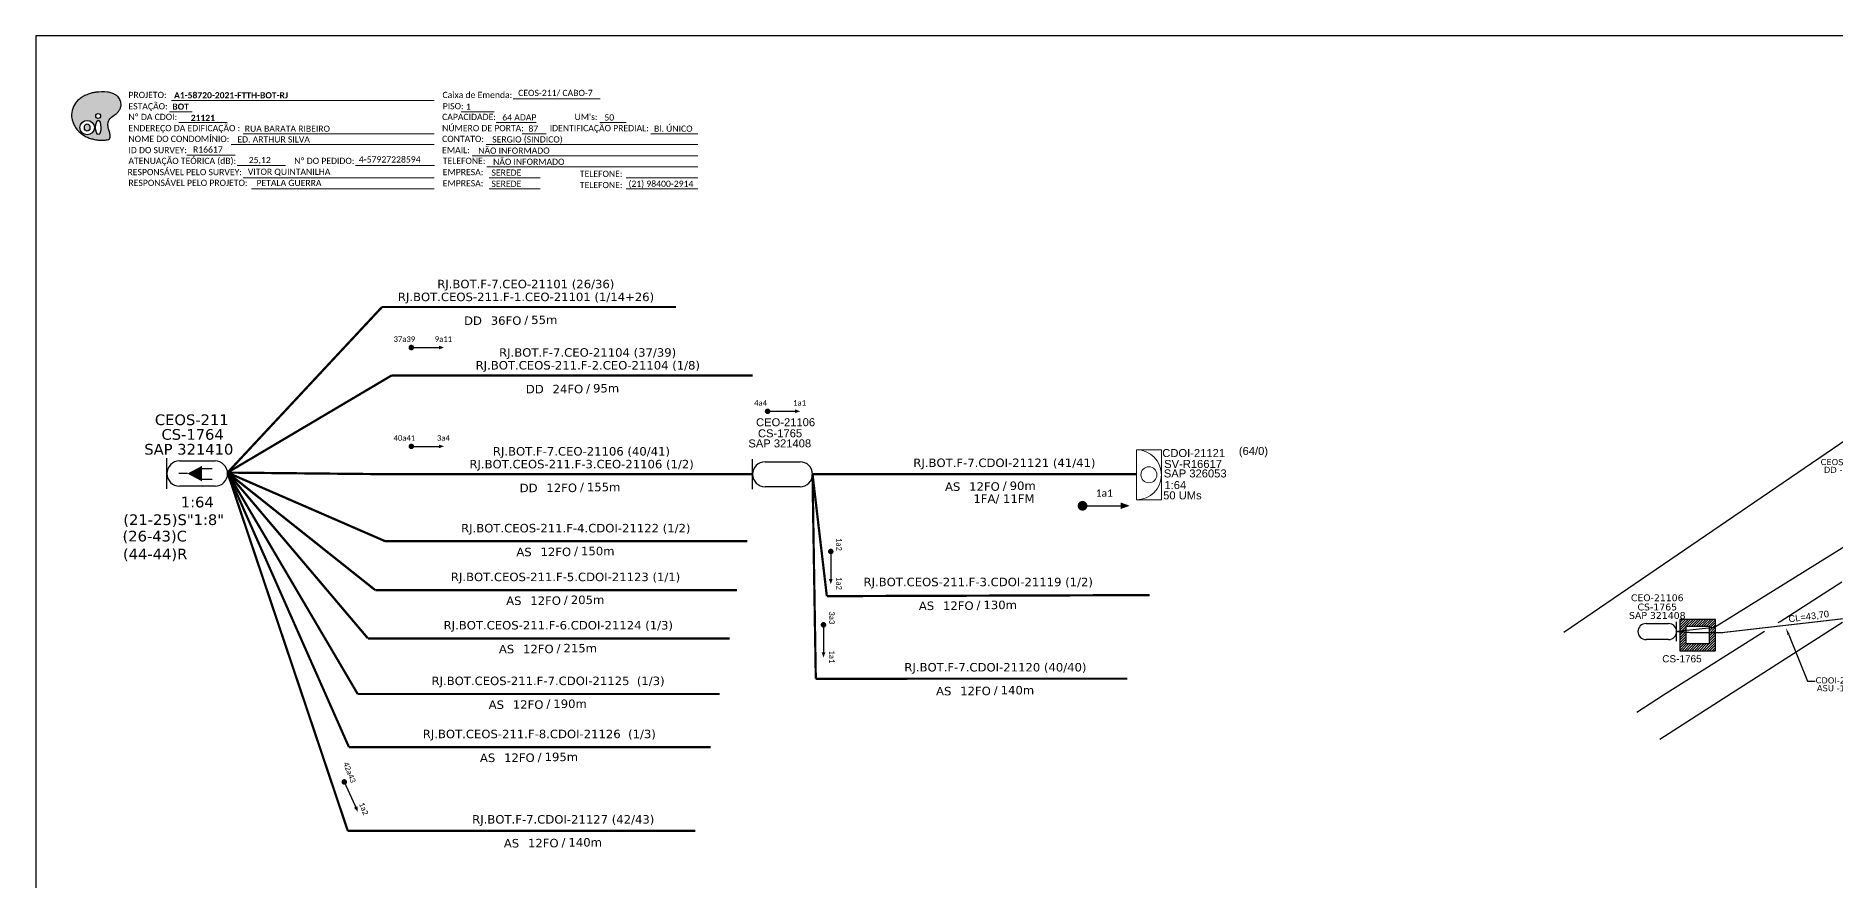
# Model space of a CAD drawing. Extents: x -4 to 837, y 1 to 595.
# Drawn here: x -4 to 516, y 351 to 595 of the extents above; entities that cross this region are included whole.
import ezdxf
from ezdxf import colors
from ezdxf.entities.mleader import LeaderData, LeaderLine
from ezdxf.enums import TextEntityAlignment as Align
from ezdxf.math import Vec2, Vec3

# ---------------------------------------------------------------- set-up
doc = ezdxf.new("R2010")
doc.units = 0
for name, color, linetype in [('10.0-Cartográfico', 4, 'Continuous'), ('10.1-Caixas Subterrâneas', 5, 'Continuous'), ('20.4-CEOS', 1, 'Continuous'), ('20.5-CEO', 1, 'Continuous'), ('CAP a instalar', 1, 'Continuous'), ('CAP_A_INSTALAR', 1, 'Continuous'), ('label_cabos', 7, 'Continuous'), ('Metragem', 92, 'Continuous'), ('SETA', 7, 'Continuous')]:
    doc.layers.add(name, color=color, linetype=linetype)
for name, color, linetype, lineweight in [("20.0-LEGENDA DOS CDO'S", 1, 'Continuous', 0), ('20.1-CDO_INTERIOR', 1, 'Continuous', 0), ('40.1-ETIQUETAS', 1, 'Continuous', 20)]:
    doc.layers.add(name, color=color, linetype=linetype, lineweight=lineweight)
doc.styles.add('ARIAL', font='arial.ttf')
doc.styles.add('siredit', font='verdana.ttf')
doc.styles.add('WMF-Calibri0', font='calibri.ttf')
doc.styles.add('WMF-Calibri1', font='calibrib.ttf')
doc.linetypes.add('FENCELINE1', pattern='A,0.25,-0.1,[133,ltypeshp.shx,S=0.1,R=0,X=-0.1,Y=0],-0.1,1', length=1.45)

# ---------------------------------------------------------------- blocks, each defined once
blk = doc.blocks.new('OI')
h = blk.add_hatch(color=40)
edge = h.paths.add_edge_path()
edge.add_spline(control_points=[(4.35, -0.67), (3.92, -0.99), (3.26, -1.5), (2.81, -2.59), (2.9, -3.5), (3.06, -4.27), (3.31, -4.85), (3.37, -5.39), (3.4, -5.88), (3.2, -6.4), (2.54, -6.61), (1.65, -6.63), (0.55, -6.67), (-0.56, -6.42), (-1.61, -6.14), (-2.77, -5.61), (-3.92, -4.77), (-4.89, -3.7), (-5.34, -2.65), (-5.6, -1.94), (-5.85, -0.96), (-5.71, 0.47), (-5.1, 2.02), (-4.14, 3.02), (-3.3, 3.61), (-2.37, 4.16), (-1.36, 4.44), (-0.56, 4.7), (0.79, 4.85), (2.24, 4.97), (3.79, 4.57), (4.67, 4.21), (5.44, 3.65), (5.76, 2.99), (6.03, 2.21), (6.01, 1.46), (5.72, 0.64), (5.31, 0.08), (4.88, -0.38), (4.51, -0.55), (4.35, -0.67)], knot_values=[0, 0, 0, 0, 1.60434, 2.417191, 3.427595, 4.282808, 4.776746, 5.304182, 5.888771, 6.258406, 6.858137, 7.79129, 8.986195, 10.124242, 11.187857, 12.242908, 13.953784, 15.414161, 16.515391, 17.349188, 17.675853, 19.552021, 21.515531, 22.568638, 23.63245, 24.621084, 25.782718, 26.745347, 27.142653, 29.870543, 31.004649, 31.921532, 32.709589, 33.801391, 34.042471, 35.192333, 35.971461, 36.628871, 37.254359, 37.836911, 37.836911, 37.836911, 37.836911], degree=3, periodic=0)
h.paths.add_polyline_path([(1.13, -0.87, -1), (-0.04, -0.87, -1)], flags=16)
edge = h.paths.add_edge_path(flags=16)
edge.add_ellipse((0.56, -3.59), major_axis=(-0.02, 1.71), ratio=0.361305, start_angle=0, end_angle=360)
h.paths.add_polyline_path([(-0.36, -3.62, -1), (-3.8, -3.62, -1)], flags=16)
edge = h.paths.add_edge_path(flags=0)
edge.add_ellipse((-2.08, -3.62), major_axis=(0, 0.885), ratio=0.758294, start_angle=0, end_angle=360)
at = {"color": 40}
for centre, radius in [((-2.08, -3.62), 1.72), ((0.54, -0.87), 0.587)]:
    blk.add_circle(centre, radius, dxfattribs=at)
blk.add_ellipse((-2.08, -3.62), major_axis=(0, 0.885), ratio=0.758294, start_param=-3.141592653589792, end_param=3.141592653589792, dxfattribs=at)
blk.add_ellipse((0.56, -3.59), major_axis=(-0.02, 1.71), ratio=0.361305, dxfattribs=at)
at = {"color": 40, "start_tangent": (-0.800898, -0.598801), "end_tangent": (-0.800898, -0.598801)}
blk.add_spline([(4.35, -0.67), (3.2, -1.78), (2.9, -2.54), (2.92, -3.55), (3.12, -4.38), (3.28, -4.85), (3.37, -5.37), (3.35, -5.95), (3.2, -6.29), (2.66, -6.55), (1.73, -6.63), (0.54, -6.62), (-0.58, -6.41), (-1.6, -6.11), (-2.56, -5.67), (-3.95, -4.67), (-4.89, -3.56), (-5.37, -2.56), (-5.64, -1.78), (-5.72, -1.46), (-5.63, 0.42), (-4.84, 2.22), (-4.13, 2.99), (-3.27, 3.62), (-2.4, 4.09), (-1.3, 4.47), (-0.37, 4.72), (0.02, 4.77), (2.75, 4.8), (3.85, 4.53), (4.69, 4.16), (5.31, 3.68), (5.85, 2.73), (5.93, 2.5), (5.94, 1.35), (5.67, 0.62), (5.29, 0.08), (4.84, -0.36), (4.35, -0.67)], degree=3, dxfattribs=at)
blk = doc.blocks.new('ETIQUETA_RS5F')
at = {"layer": '40.1-ETIQUETAS', "color": 0, "style": 'siredit'}
blk.add_text('/', height=1.5, dxfattribs=at).set_placement((1.58, -1.95), align=Align.MIDDLE_RIGHT)
for tag, p in [('ETIQUETA_R_PRIMARIA', (1.21, 4.1)), ('ETIQUETA_R_SECUNDARIA', (1.21, 2.1)), ('F_ATIVAS/F_MORTAS', (1.14, -4.24))]:
    blk.add_attdef(tag, text='', height=1.5, dxfattribs=at).set_placement(p, align=Align.MIDDLE_CENTER)
for tag, p in [('TIPO_CABO', (-6.58, -2.12)), ('CAP_CABO', (0.4, -2.09))]:
    blk.add_attdef(tag, text='', height=1.5, dxfattribs=at).set_placement(p, align=Align.MIDDLE_RIGHT)
blk.add_attdef('METROS', text='', height=1.5, dxfattribs=at).set_placement((2.14, -1.95), align=Align.MIDDLE_LEFT)
for tag, p in [('FUSÃO_1', (0.85, -8.39)), ('FUSÃO_2', (0.85, -10.6)), ('FUSÃO_3', (0.85, -12.93)), ('FUSÃO_4', (0.85, -15.14)), ('FUSÃO_5', (0.85, -17.16))]:
    blk.add_attdef(tag, text='', height=1.5, dxfattribs=at).set_placement(p, align=Align.CENTER)
blk = doc.blocks.new('CEOS_RP_CT_DRT')
at = {"layer": '20.4-CEOS', "color": 0}
for p, q in [((-4.54, 1.19), (-1.19, 1.19)), ((-1.19, -1.19), (-4.54, -1.19))]:
    blk.add_line(p, q, dxfattribs=at)
for points in [[(-5.73, -1.43), (-5.73, 1.44)], [(-3.79, 0), (-4.59, 0)], [(-2.47, 0.48), (-1.45, 0.48)], [(-2.47, -0.52), (-1.45, -0.52)]]:
    blk.add_lwpolyline(points, dxfattribs=at)
blk.add_lwpolyline([(-3.79, 0, 0, 1.47, 0), (-2.41, 0, 1.47, 1.47, 0)], format="xyseb", dxfattribs=at)
for centre, start, end in [((-4.54, 0), 90, 270), ((-1.19, 0), 270, 90)]:
    blk.add_arc(centre, 1.19, start, end, dxfattribs=at)
at = {"layer": '20.4-CEOS', "color": 7, "style": 'siredit'}
for tag, p in [('Nº_DA_CEOS', (-2.86, 5.6)), ('LOCAL', (-2.86, 4.24)), ('SAP', (-2.86, 2.78)), ('RACIO_SPLITAGEM', (-2.86, -1.88)), ('FIBRAS_SPLITTER', (-2.86, -3.58)), ('FIBRAS_TOP_C', (-2.86, -5.08)), ('RESERVA_FINAIS', (-2.86, -6.39))]:
    blk.add_attdef(tag, text='', height=1.01, dxfattribs=at).set_placement(p, align=Align.TOP_CENTER)
blk = doc.blocks.new('*X8')
at = {"color": 0, "linetype": 'Continuous'}
for p, q in [((-1.25, 0.34099), (-0.49099, 1.1)), ((-1.25, 0.517767), (-0.667767, 1.1)), ((-1.25, 0.694544), (-0.844544, 1.1)), ((-1.25, 0.87132), (-1.02132, 1.1)), ((-1.25, 1.048097), (-1.198097, 1.1)), ((-1.25, 0.164214), (-0.8035, 0.610714)), ((-1.25, -0.012563), (-0.8035, 0.433937)), ((-1.25, -0.18934), (-0.8035, 0.25716)), ((-1.25, -0.366117), (-0.8035, 0.080383)), ((-0.789214, 0.625), (-0.314214, 1.1)), ((-0.612437, 0.625), (-0.137437, 1.1)), ((-0.43566, 0.625), (0.03934, 1.1)), ((-0.258883, 0.625), (0.216117, 1.1)), ((-0.082107, 0.625), (0.392893, 1.1)), ((0.09467, 0.625), (0.56967, 1.1)), ((0.271447, 0.625), (0.746447, 1.1)), ((0.448223, 0.625), (0.923223, 1.1)), ((0.625, 0.625), (1.1, 1.1)), ((0.801777, 0.625), (1.25, 1.073223)), ((0.8035, 0.449947), (1.25, 0.896447)), ((0.8035, 0.27317), (1.25, 0.71967)), ((0.8035, 0.096393), (1.25, 0.542893)), ((0.8035, -0.080383), (1.25, 0.366117)), ((0.8035, -0.25716), (1.25, 0.18934)), ((0.8035, -0.433937), (1.25, 0.012563)), ((-1.25, -0.542893), (-0.8035, -0.096393)), ((-1.25, -0.71967), (-0.8035, -0.27317)), ((-1.25, -0.896447), (-0.8035, -0.449947)), ((-1.25, -1.073223), (-0.801777, -0.625)), ((-1.1, -1.1), (-0.625, -0.625)), ((-0.923223, -1.1), (-0.448223, -0.625)), ((-0.746447, -1.1), (-0.271447, -0.625)), ((-0.56967, -1.1), (-0.09467, -0.625)), ((-0.392893, -1.1), (0.082107, -0.625)), ((-0.216117, -1.1), (0.258883, -0.625)), ((-0.03934, -1.1), (0.43566, -0.625)), ((0.137437, -1.1), (0.612437, -0.625)), ((0.314214, -1.1), (0.789214, -0.625)), ((0.49099, -1.1), (1.25, -0.34099)), ((0.667767, -1.1), (1.25, -0.517767)), ((0.8035, -0.610714), (1.25, -0.164214)), ((0.844544, -1.1), (1.25, -0.694544)), ((1.02132, -1.1), (1.25, -0.87132)), ((1.198097, -1.1), (1.25, -1.048097))]:
    blk.add_line(p, q, dxfattribs=at)
blk = doc.blocks.new('MANHOLE_MQ')
at = {"color": 0, "linetype": 'Continuous'}
for p, q in [((0.00000623, 0.00000569), (-0.00000627, 0.00000569)), ((-0.00000627, 0.00000569), (-0.00000627, -0.00000531)), ((-0.00000404, 0.00000331), (0.00000399, 0.00000331)), ((-0.00000404, -0.00000294), (-0.00000404, 0.00000331)), ((0.00000399, 0.00000331), (0.00000399, -0.00000294)), ((0.00000623, -0.00000531), (0.00000623, 0.00000569)), ((-0.00000627, -0.00000531), (0.00000623, -0.00000531)), ((0.00000399, -0.00000294), (-0.00000404, -0.00000294)), ((0.00000399, -0.00000294), (0.00000399, -0.00000294))]:
    blk.add_line(p, q, dxfattribs=at)
at = {"color": 0, "linetype": 'Continuous', "xscale": 5e-06, "yscale": 5e-06, "zscale": 1e-05}
blk.add_blockref('*X8', (-0.00000002, 0.00000019), dxfattribs=at)
blk = doc.blocks.new('Inst CB DT OCUP CFOA-SM-DD-S-12')
at = {"layer": 'label_cabos', "color": 0, "style": 'siredit'}
for tag, flags, p in [('ID_ATIVIDADE', 3, (1.31, 2.67)), ('FATOR', 1, (11.56, 2.55))]:
    blk.add_attdef(tag, text='', height=1, rotation=359.69, dxfattribs=dict(at, flags=flags)).set_placement(p, align=Align.MIDDLE_CENTER)
for tag, p in [('TIPO_CABO', (1.11, 0)), ('DESTINO_CABO', (3.13, 1.26)), ('CABO', (4.69, -0.05)), ('/', (7.71, -0.05)), ('LANCE', (10.41, 0.02)), ('TIPO_CABO', (13.11, 1.24)), ('UND', (16.46, 0)), ('FID', (13.65, -1.41))]:
    blk.add_attdef(tag, text='', height=1, rotation=359.69, dxfattribs=at).set_placement(p, align=Align.MIDDLE_CENTER)
blk.add_attdef('QTDE', (11.93, -0.45), '', height=1, rotation=359.69, dxfattribs=at)
blk = doc.blocks.new('Inst CB DT OCUP CFOA-SM-ASU-120-S-12')
at = {"layer": 'label_cabos', "color": 0, "style": 'siredit'}
for tag, flags, p in [('ID_ATIVIDADE', 3, (1.31, 2.67)), ('FATOR', 1, (11.56, 2.55))]:
    blk.add_attdef(tag, text='', height=1, rotation=359.69, dxfattribs=dict(at, flags=flags)).set_placement(p, align=Align.MIDDLE_CENTER)
for tag, p in [('TIPO_CABO', (1.26, 0)), ('DESTINO_CABO', (3.13, 1.26)), ('CABO', (4.69, -0.05)), ('/', (7.71, -0.05)), ('LANCE', (10.91, 0)), ('TIPO_CABO', (13.11, 1.24)), ('UND', (15.96, 0)), ('FID', (13.15, -1.41))]:
    blk.add_attdef(tag, text='', height=1, rotation=359.69, dxfattribs=at).set_placement(p, align=Align.MIDDLE_CENTER)
blk.add_attdef('QTDE', (12.43, -0.47), '', height=1, rotation=359.69, dxfattribs=at)

msp = doc.modelspace()

# ---------------------------------------------------------------- linework, layer by layer
for p, q in [((837.17, 595.26), (-3.83, 595.26)), ((-3.83, 595.26), (-3.83, 1.26))]:
    msp.add_line(p, q)
at = {"color": 7, "lineweight": 0}
for points in [[(134.09, 577.07), (159.22, 577.07)], [(34.76, 573.3), (41.31, 573.3)], [(35.28, 576.58), (111.25, 576.58)], [(119.05, 573.34), (128.53, 573.34)], [(37.42, 570.23), (51.37, 570.23)], [(55.99, 566.99), (111.25, 566.99)], [(129.1, 570.23), (140.71, 570.23)], [(136.68, 566.99), (143.62, 566.99)], [(159.04, 570.23), (166.7, 570.23)], [(173.85, 566.99), (187.41, 566.99)], [(52.58, 563.88), (111.25, 563.88)], [(126.21, 563.88), (187.44, 563.88)], [(39.74, 560.82), (53.69, 560.82)], [(54.28, 557.85), (68.22, 557.85)], [(88.51, 557.85), (111.27, 557.85)], [(122.17, 560.64), (187.44, 560.64)], [(126.46, 557.41), (187.44, 557.41)], [(55.99, 554.29), (111.25, 554.29)], [(58.48, 551.06), (111.25, 551.06)], [(127.07, 554.29), (141.86, 554.29)], [(127.07, 551.06), (141.86, 551.06)], [(166.67, 554.29), (187.44, 554.29)], [(166.67, 551.06), (187.44, 551.06)]]:
    msp.add_lwpolyline(points, dxfattribs=at)
at = {"color": 7, "const_width": 0.8}
for points in [[(104.23, 505.24, 1), (105.03, 505.25, 1)], [(207.16, 486.82, 1), (207.96, 486.82, 1)], [(104.23, 476.68, 1), (105.03, 476.69, 1)], [(225.82, 446.72, 1), (225.82, 445.92, 1)], [(223.71, 425.52, 1), (223.71, 424.72, 1)], [(85.08, 380.11, 1), (85.41, 379.38, 1)]]:
    msp.add_lwpolyline(points, format="xyb", close=True, dxfattribs=at)
at = {"color": 7, "ltscale": 5.3, "const_width": 0.653}
for points in [[(221.49, 409.55), (220.54, 468.63)], [(221.49, 409.55), (311.54, 409.58)]]:
    msp.add_lwpolyline(points, dxfattribs=at)
at = {"const_width": 1.4}
msp.add_lwpolyline([(297.86, 459.51, 1), (299.26, 459.51, 1)], format="xyb", close=True, dxfattribs=at)
msp.add_lwpolyline([(297.86, 459.51, 1), (299.26, 459.51, 1)], format="xyb", close=True, dxfattribs=at)
at = {"color": 7}
msp.add_lwpolyline([(223.71, 425.12), (223.71, 416.39)], dxfattribs=at)
at = {"color": 7, "linetype": 'FENCELINE1', "ltscale": 5.3, "const_width": 0.653}
msp.add_lwpolyline([(221.49, 409.55), (311.54, 409.58)], dxfattribs=at)
at = {"color": 7}
msp.add_solid([(224.25, 417.16), (223.72, 415.69), (223.18, 417.15)], dxfattribs=at)
at = {"layer": '10.0-Cartográfico'}
for points in [[(642.82, 558.68), (519.48, 478.81), (437.63, 422.9)], [(499.58, 425.76), (500.11, 426.1), (517.92, 437.5)], [(478.32, 412.39), (495.6, 423.26)], [(518.13, 425.75), (483.65, 403.77)], [(458.68, 399.92), (466.43, 404.91), (478.32, 412.39)], [(483.65, 403.77), (465.39, 391.96)]]:
    msp.add_lwpolyline(points, dxfattribs=at)
at = {"layer": '20.1-CDO_INTERIOR', "lineweight": 18}
msp.add_lwpolyline([(321.35, 461.25), (321.35, 475.71), (314.12, 475.71), (314.12, 461.25)], close=True, dxfattribs=at)
msp.add_circle((317.74, 468.48), 2.31, dxfattribs=at)
msp.add_arc((314.12, 468.48), 7.23, 270, 90, dxfattribs=at)
at = {"layer": '20.4-CEOS', "color": 5}
for p, q in [((203.22, 464.29), (203.22, 472.98)), ((206.82, 472.24), (216.94, 472.24)), ((216.94, 465.03), (206.82, 465.03))]:
    msp.add_line(p, q, dxfattribs=at)
for centre, start, end in [((206.82, 468.63), 90, 270), ((216.94, 468.63), 270, 90)]:
    msp.add_arc(centre, 3.6, start, end, dxfattribs=at)
at = {"layer": '20.5-CEO', "color": 5}
for p, q in [((461.37, 425.49), (467.89, 425.49)), ((467.89, 420.85), (461.37, 420.85))]:
    msp.add_line(p, q, dxfattribs=at)
msp.add_lwpolyline([(470.21, 420.37), (470.21, 425.97)], dxfattribs=at)
for centre, start, end in [((461.37, 423.17), 90, 270), ((467.89, 423.17), 270, 90)]:
    msp.add_arc(centre, 2.32, start, end, dxfattribs=at)
at = {"layer": 'CAP a instalar', "color": 7, "ltscale": 5}
for p, q in [((481.2, 424.44), (618.49, 509.83)), ((470.21, 423.28), (474.95, 423.74)), ((474.95, 423.74), (481.2, 424.44))]:
    msp.add_line(p, q, dxfattribs=at)
at = {"layer": 'CAP a instalar', "color": 7, "ltscale": 5.3, "const_width": 0.653}
for points in [[(96.16, 516.96), (51.53, 469.13)], [(96.16, 516.96), (181.05, 516.96)], [(98.95, 497.19), (51.5, 469.11)], [(98.95, 497.19), (203.22, 497.19)], [(98.95, 468.63), (51.5, 469.11)], [(86.27, 365.6), (51.5, 469.11)], [(98.95, 468.63), (203.22, 468.63)]]:
    msp.add_lwpolyline(points, dxfattribs=at)
at = {"layer": 'CAP a instalar', "color": 8, "ltscale": 5.3, "const_width": 0.653}
for points in [[(97.13, 449.26), (51.5, 469.11)], [(94.18, 435.17), (51.5, 469.11)], [(92.08, 421.21), (51.5, 469.11)], [(89.13, 405.14), (51.5, 469.11)], [(86.6, 389.79), (51.5, 469.11)], [(224.68, 433.41), (220.54, 468.63)], [(97.13, 449.26), (201.69, 449.26)], [(94.18, 435.17), (198.74, 435.17)], [(224.68, 433.41), (317.97, 433.71)], [(92.08, 421.21), (196.63, 421.21)], [(89.13, 405.14), (193.68, 405.14)], [(86.6, 389.79), (191.15, 389.79)]]:
    msp.add_lwpolyline(points, dxfattribs=at)
at = {"layer": 'CAP a instalar', "linetype": 'FENCELINE1', "ltscale": 5.3, "const_width": 0.653}
msp.add_lwpolyline([(220.54, 468.63), (314.12, 468.64)], dxfattribs=at)
at = {"layer": 'CAP a instalar', "ltscale": 5, "const_width": 0.369}
for points in [[(470.21, 423.15), (474.95, 422.84)], [(474.95, 422.84), (483.6, 422.9)]]:
    msp.add_lwpolyline(points, dxfattribs=at)
at = {"layer": 'CAP a instalar', "color": 7, "linetype": 'FENCELINE1', "ltscale": 5.3, "const_width": 0.653}
msp.add_lwpolyline([(86.27, 365.6), (186.65, 365.63)], dxfattribs=at)
at = {"layer": 'CAP_A_INSTALAR', "linetype": 'FENCELINE1', "ltscale": 8, "const_width": 0.315}
msp.add_lwpolyline([(483.6, 422.9), (519.84, 427.06), (530.28, 421.66), (530.28, 421.66), (530.28, 421.66)], dxfattribs=at)
at = {"layer": 'SETA', "color": 7}
for points in [[(104.63, 505.24), (113.36, 505.24)], [(207.56, 486.82), (216.29, 486.82)], [(104.63, 476.68), (113.36, 476.68)], [(225.82, 446.32), (225.82, 437.59)], [(85.25, 379.74), (88.88, 371.8)]]:
    msp.add_lwpolyline(points, dxfattribs=at)
at = {"layer": 'SETA'}
msp.add_lwpolyline([(298.56, 459.51), (310.59, 459.51)], dxfattribs=at)
msp.add_lwpolyline([(298.56, 459.51), (310.59, 459.51)], dxfattribs=at)
at = {"layer": 'SETA', "color": 7}
for points in [[(112.6, 505.78), (114.07, 505.25), (112.6, 504.71)], [(215.52, 487.35), (216.99, 486.83), (215.53, 486.29)], [(112.6, 477.22), (114.07, 476.69), (112.6, 476.15)], [(226.36, 438.36), (225.83, 436.89), (225.29, 438.36)], [(89.04, 372.72), (89.18, 371.17), (88.08, 372.27)]]:
    msp.add_solid(points, dxfattribs=at)
at = {"layer": 'SETA'}
msp.add_solid([(309.62, 460.46), (312.19, 459.53), (309.62, 458.6)], dxfattribs=at)
msp.add_solid([(309.62, 460.46), (312.19, 459.53), (309.62, 458.6)], dxfattribs=at)

# ---------------------------------------------------------------- block references
at = {"color": 7, "xscale": 1.213923925163967, "yscale": 1.213923925163967, "zscale": 1.213923925163967, "rotation": 0.1532896023949059}
msp.add_blockref('OI', (13.47, 573.2), dxfattribs=at)
at = {"color": 0, "lineweight": 0}
ref = msp.add_blockref('Inst CB DT OCUP CFOA-SM-DD-S-12', (513.88, 469.91), dxfattribs=dict(at, xscale=1.76036668430923, yscale=1.76036668430923, zscale=1.76036668430923))
ref.add_attrib('DESTINO_CABO', 'CEOS-21106', dxfattribs={"layer": 'label_cabos', "color": 0, "height": 1.76, "rotation": 359.69, "style": 'siredit'}).set_placement((519.4, 472.13), align=Align.MIDDLE_CENTER)
ref.add_attrib('TIPO_CABO', 'Duto Ocup.', dxfattribs={"layer": 'label_cabos', "color": 0, "height": 1.76, "rotation": 359.69, "style": 'siredit'}).set_placement((536.96, 472.1), align=Align.MIDDLE_CENTER)
ref.add_attrib('/', '/', dxfattribs={"layer": 'label_cabos', "color": 0, "height": 1.76, "rotation": 359.69, "style": 'siredit'}).set_placement((527.46, 469.82), align=Align.MIDDLE_CENTER)
ref.add_attrib('FID', '01-LC3', dxfattribs={"layer": 'label_cabos', "color": 0, "height": 1.76, "rotation": 359.69, "style": 'siredit'}).set_placement((537.91, 467.42), align=Align.MIDDLE_CENTER)
ref.add_attrib('LANCE', 'CC=', dxfattribs={"layer": 'label_cabos', "color": 0, "height": 1.76, "rotation": 359.69, "style": 'siredit'}).set_placement((532.21, 469.95), align=Align.MIDDLE_CENTER)
ref.add_attrib('UND', 'm', dxfattribs={"layer": 'label_cabos', "color": 0, "height": 1.76, "rotation": 359.69, "style": 'siredit'}).set_placement((542.87, 469.91), align=Align.MIDDLE_CENTER)
ref.add_attrib('CABO', '12FO', dxfattribs={"layer": 'label_cabos', "color": 0, "height": 1.76, "rotation": 359.69, "style": 'siredit'}).set_placement((522.13, 469.82), align=Align.MIDDLE_CENTER)
ref.add_attrib('TIPO_CABO', 'DD - ', dxfattribs={"layer": 'label_cabos', "color": 0, "height": 1.76, "rotation": 359.69, "style": 'siredit'}).set_placement((515.84, 469.9), align=Align.MIDDLE_CENTER)
ref.add_attrib('QTDE', '155', (534.88, 469.11), dxfattribs={"layer": 'label_cabos', "color": 0, "height": 1.76, "rotation": 359.69, "style": 'siredit'})
at = {"color": 7, "linetype": 'FENCELINE1', "ltscale": 5.3}
ref = msp.add_blockref('ETIQUETA_RS5F', (271.46, 409.43), dxfattribs=dict(at, xscale=1.632073640034392, yscale=1.632073640034392, zscale=1.632073640034392))
ref.add_attrib('ETIQUETA_R_SECUNDARIA', 'RJ.BOT.F-7.CDOI-21120 (40/40)', dxfattribs={"layer": '40.1-ETIQUETAS', "color": 0, "height": 2.4481, "style": 'siredit'}).set_placement((273.39, 412.87), align=Align.MIDDLE_CENTER)
ref.add_attrib('TIPO_CABO', 'AS', dxfattribs={"layer": '40.1-ETIQUETAS', "color": 0, "height": 2.448, "style": 'siredit'}).set_placement((260.66, 405.98), align=Align.MIDDLE_RIGHT)
ref.add_attrib('CAP_CABO', '12FO', dxfattribs={"layer": '40.1-ETIQUETAS', "color": 0, "height": 2.448, "style": 'siredit'}).set_placement((272.06, 406.02), align=Align.MIDDLE_RIGHT)
ref.add_attrib('METROS', '140m', dxfattribs={"layer": '40.1-ETIQUETAS', "color": 0, "height": 2.448, "style": 'siredit'}).set_placement((274.91, 406.24), align=Align.MIDDLE_LEFT)
at = {"layer": '10.1-Caixas Subterrâneas', "color": 30, "xscale": 824844.463505761, "yscale": 824844.463505761, "zscale": 824844.463505761, "rotation": 180.0000000000633}
msp.add_blockref('MANHOLE_MQ', (476.25, 422.32), dxfattribs=at)
at = {"layer": '40.1-ETIQUETAS', "color": 7}
ref = msp.add_blockref('ETIQUETA_RS5F', (135.82, 516.45), dxfattribs=dict(at, xscale=1.632073640033121, yscale=1.632073640033121, zscale=1.632073640033121))
ref.add_attrib('ETIQUETA_R_PRIMARIA', 'RJ.BOT.F-7.CEO-21101 (26/36)', dxfattribs={"color": 0, "height": 2.4481, "style": 'siredit'}).set_placement((137.69, 523.59), align=Align.MIDDLE_CENTER)
ref.add_attrib('ETIQUETA_R_SECUNDARIA', 'RJ.BOT.CEOS-211.F-1.CEO-21101 (1/14+26)', dxfattribs={"color": 0, "height": 2.4481, "style": 'siredit'}).set_placement((137.75, 519.88), align=Align.MIDDLE_CENTER)
ref.add_attrib('TIPO_CABO', 'DD', dxfattribs={"color": 0, "height": 2.448, "style": 'siredit'}).set_placement((125.02, 513), align=Align.MIDDLE_RIGHT)
ref.add_attrib('CAP_CABO', '36FO', dxfattribs={"color": 0, "height": 2.448, "style": 'siredit'}).set_placement((136.42, 513.03), align=Align.MIDDLE_RIGHT)
ref.add_attrib('METROS', '55m', dxfattribs={"color": 0, "height": 2.448, "style": 'siredit'}).set_placement((139.27, 513.26), align=Align.MIDDLE_LEFT)
ref = msp.add_blockref('ETIQUETA_RS5F', (153.68, 496.68), dxfattribs=dict(at, xscale=1.632073640033121, yscale=1.632073640033121, zscale=1.632073640033121))
ref.add_attrib('ETIQUETA_R_PRIMARIA', 'RJ.BOT.F-7.CEO-21104 (37/39)', dxfattribs={"color": 0, "height": 2.4481, "style": 'siredit'}).set_placement((155.56, 503.82), align=Align.MIDDLE_CENTER)
ref.add_attrib('ETIQUETA_R_SECUNDARIA', 'RJ.BOT.CEOS-211.F-2.CEO-21104 (1/8)', dxfattribs={"color": 0, "height": 2.4481, "style": 'siredit'}).set_placement((155.61, 500.12), align=Align.MIDDLE_CENTER)
ref.add_attrib('TIPO_CABO', 'DD', dxfattribs={"color": 0, "height": 2.448, "style": 'siredit'}).set_placement((142.89, 493.23), align=Align.MIDDLE_RIGHT)
ref.add_attrib('CAP_CABO', '24FO', dxfattribs={"color": 0, "height": 2.448, "style": 'siredit'}).set_placement((154.28, 493.26), align=Align.MIDDLE_RIGHT)
ref.add_attrib('METROS', '95m', dxfattribs={"color": 0, "height": 2.448, "style": 'siredit'}).set_placement((157.13, 493.49), align=Align.MIDDLE_LEFT)
ref = msp.add_blockref('ETIQUETA_RS5F', (151.89, 468.12), dxfattribs=dict(at, xscale=1.632073640033121, yscale=1.632073640033121, zscale=1.632073640033121))
ref.add_attrib('ETIQUETA_R_PRIMARIA', 'RJ.BOT.F-7.CEO-21106 (40/41)', dxfattribs={"color": 0, "height": 2.4481, "style": 'siredit'}).set_placement((153.77, 475.26), align=Align.MIDDLE_CENTER)
ref.add_attrib('ETIQUETA_R_SECUNDARIA', 'RJ.BOT.CEOS-211.F-3.CEO-21106 (1/2)', dxfattribs={"color": 0, "height": 2.4481, "style": 'siredit'}).set_placement((153.82, 471.56), align=Align.MIDDLE_CENTER)
ref.add_attrib('TIPO_CABO', 'DD', dxfattribs={"color": 0, "height": 2.448, "style": 'siredit'}).set_placement((141.1, 464.67), align=Align.MIDDLE_RIGHT)
ref.add_attrib('CAP_CABO', '12FO', dxfattribs={"color": 0, "height": 2.448, "style": 'siredit'}).set_placement((152.49, 464.71), align=Align.MIDDLE_RIGHT)
ref.add_attrib('METROS', '155m', dxfattribs={"color": 0, "height": 2.448, "style": 'siredit'}).set_placement((155.34, 464.93), align=Align.MIDDLE_LEFT)
at = {"layer": 'CAP a instalar', "color": 7, "linetype": 'FENCELINE1', "ltscale": 7}
ref = msp.add_blockref('CEOS_RP_CT_DRT', (51.55, 468.82), dxfattribs=dict(at, xscale=3.065701486963024, yscale=3.065701486963024, zscale=3.065701486963024))
ref.add_attrib('Nº_DA_CEOS', 'CEOS-211', dxfattribs={"layer": '20.4-CEOS', "color": 7, "height": 3.095, "style": 'siredit'}).set_placement((41.18, 485.92), align=Align.TOP_CENTER)
ref.add_attrib('LOCAL', 'CS-1764', dxfattribs={"layer": '20.4-CEOS', "color": 7, "height": 3.095, "style": 'siredit'}).set_placement((41.43, 481.69), align=Align.TOP_CENTER)
ref.add_attrib('SAP', '  SAP 321410', dxfattribs={"layer": '20.4-CEOS', "color": 7, "height": 3.0954, "style": 'siredit'}).set_placement((38.98, 477.4), align=Align.TOP_CENTER)
ref.add_attrib('RACIO_SPLITAGEM', '1:64', dxfattribs={"layer": '20.4-CEOS', "color": 7, "height": 3.095, "style": 'siredit'}).set_placement((42.77, 462.14), align=Align.TOP_CENTER)
ref.add_attrib('FIBRAS_SPLITTER', '(21-25)S"1:8"', dxfattribs={"layer": '20.4-CEOS', "color": 7, "height": 3.0954, "style": 'siredit'}).set_placement((35.95, 457.05), align=Align.TOP_CENTER)
ref.add_attrib('FIBRAS_TOP_C', '(26-43)C', dxfattribs={"layer": '20.4-CEOS', "color": 7, "height": 3.095, "style": 'siredit'}).set_placement((30.48, 452.3), align=Align.TOP_CENTER)
ref.add_attrib('RESERVA_FINAIS', '(44-44)R', dxfattribs={"layer": '20.4-CEOS', "color": 7, "height": 3.095, "style": 'siredit'}).set_placement((30.6, 447.13), align=Align.TOP_CENTER)
at = {"layer": 'CAP a instalar', "color": 1, "linetype": 'FENCELINE1', "ltscale": 5.3}
ref = msp.add_blockref('ETIQUETA_RS5F', (274.05, 468.5), dxfattribs=dict(at, xscale=1.632073640034392, yscale=1.632073640034392, zscale=1.632073640034392))
ref.add_attrib('ETIQUETA_R_SECUNDARIA', 'RJ.BOT.F-7.CDOI-21121 (41/41)', dxfattribs={"layer": '40.1-ETIQUETAS', "color": 0, "height": 2.4481, "style": 'siredit'}).set_placement((275.98, 471.94), align=Align.MIDDLE_CENTER)
ref.add_attrib('TIPO_CABO', 'AS', dxfattribs={"layer": '40.1-ETIQUETAS', "color": 0, "height": 2.448, "style": 'siredit'}).set_placement((263.25, 465.05), align=Align.MIDDLE_RIGHT)
ref.add_attrib('CAP_CABO', '12FO', dxfattribs={"layer": '40.1-ETIQUETAS', "color": 0, "height": 2.448, "style": 'siredit'}).set_placement((274.65, 465.09), align=Align.MIDDLE_RIGHT)
ref.add_attrib('METROS', '90m', dxfattribs={"layer": '40.1-ETIQUETAS', "color": 0, "height": 2.448, "style": 'siredit'}).set_placement((277.5, 465.31), align=Align.MIDDLE_LEFT)
ref.add_attrib('F_ATIVAS/F_MORTAS', '1FA/ 11FM', dxfattribs={"layer": '40.1-ETIQUETAS', "color": 0, "height": 2.448, "style": 'siredit'}).set_placement((275.86, 461.57), align=Align.MIDDLE_CENTER)
at = {"layer": 'CAP a instalar', "color": 8, "linetype": 'FENCELINE1', "ltscale": 5.3}
ref = msp.add_blockref('ETIQUETA_RS5F', (150.2, 449.63), dxfattribs=dict(at, xscale=1.63207364002248, yscale=1.63207364002248, zscale=1.63207364002248))
ref.add_attrib('ETIQUETA_R_SECUNDARIA', 'RJ.BOT.CEOS-211.F-4.CDOI-21122 (1/2)', dxfattribs={"layer": '40.1-ETIQUETAS', "color": 0, "height": 2.4481, "style": 'siredit'}).set_placement((152.13, 453.06), align=Align.MIDDLE_CENTER)
ref.add_attrib('TIPO_CABO', 'AS', dxfattribs={"layer": '40.1-ETIQUETAS', "color": 0, "height": 2.448, "style": 'siredit'}).set_placement((139.4, 446.17), align=Align.MIDDLE_RIGHT)
ref.add_attrib('CAP_CABO', '12FO', dxfattribs={"layer": '40.1-ETIQUETAS', "color": 0, "height": 2.448, "style": 'siredit'}).set_placement((150.8, 446.21), align=Align.MIDDLE_RIGHT)
ref.add_attrib('METROS', '150m ', dxfattribs={"layer": '40.1-ETIQUETAS', "color": 0, "height": 2.448, "style": 'siredit'}).set_placement((153.65, 446.44), align=Align.MIDDLE_LEFT)
ref = msp.add_blockref('ETIQUETA_RS5F', (147.25, 435.54), dxfattribs=dict(at, xscale=1.63207364002248, yscale=1.63207364002248, zscale=1.63207364002248))
ref.add_attrib('ETIQUETA_R_SECUNDARIA', 'RJ.BOT.CEOS-211.F-5.CDOI-21123 (1/1)', dxfattribs={"layer": '40.1-ETIQUETAS', "color": 0, "height": 2.4481, "style": 'siredit'}).set_placement((149.18, 438.97), align=Align.MIDDLE_CENTER)
ref.add_attrib('TIPO_CABO', 'AS', dxfattribs={"layer": '40.1-ETIQUETAS', "color": 0, "height": 2.448, "style": 'siredit'}).set_placement((136.46, 432.09), align=Align.MIDDLE_RIGHT)
ref.add_attrib('CAP_CABO', '12FO', dxfattribs={"layer": '40.1-ETIQUETAS', "color": 0, "height": 2.448, "style": 'siredit'}).set_placement((147.85, 432.12), align=Align.MIDDLE_RIGHT)
ref.add_attrib('METROS', '205m ', dxfattribs={"layer": '40.1-ETIQUETAS', "color": 0, "height": 2.448, "style": 'siredit'}).set_placement((150.7, 432.35), align=Align.MIDDLE_LEFT)
ref = msp.add_blockref('ETIQUETA_RS5F', (266.49, 434.07), dxfattribs=dict(at, xscale=1.63207364002248, yscale=1.63207364002248, zscale=1.63207364002248))
ref.add_attrib('ETIQUETA_R_SECUNDARIA', 'RJ.BOT.CEOS-211.F-3.CDOI-21119 (1/2)', dxfattribs={"layer": '40.1-ETIQUETAS', "color": 0, "height": 2.4481, "style": 'siredit'}).set_placement((268.42, 437.51), align=Align.MIDDLE_CENTER)
ref.add_attrib('TIPO_CABO', 'AS', dxfattribs={"layer": '40.1-ETIQUETAS', "color": 0, "height": 2.448, "style": 'siredit'}).set_placement((255.69, 430.62), align=Align.MIDDLE_RIGHT)
ref.add_attrib('CAP_CABO', '12FO', dxfattribs={"layer": '40.1-ETIQUETAS', "color": 0, "height": 2.448, "style": 'siredit'}).set_placement((267.09, 430.66), align=Align.MIDDLE_RIGHT)
ref.add_attrib('METROS', '130m ', dxfattribs={"layer": '40.1-ETIQUETAS', "color": 0, "height": 2.448, "style": 'siredit'}).set_placement((269.93, 430.88), align=Align.MIDDLE_LEFT)
ref = msp.add_blockref('ETIQUETA_RS5F', (145.15, 421.58), dxfattribs=dict(at, xscale=1.63207364002248, yscale=1.63207364002248, zscale=1.63207364002248))
ref.add_attrib('ETIQUETA_R_SECUNDARIA', 'RJ.BOT.CEOS-211.F-6.CDOI-21124 (1/3)', dxfattribs={"layer": '40.1-ETIQUETAS', "color": 0, "height": 2.4481, "style": 'siredit'}).set_placement((147.08, 425.01), align=Align.MIDDLE_CENTER)
ref.add_attrib('TIPO_CABO', 'AS', dxfattribs={"layer": '40.1-ETIQUETAS', "color": 0, "height": 2.448, "style": 'siredit'}).set_placement((134.35, 418.12), align=Align.MIDDLE_RIGHT)
ref.add_attrib('CAP_CABO', '12FO', dxfattribs={"layer": '40.1-ETIQUETAS', "color": 0, "height": 2.448, "style": 'siredit'}).set_placement((145.74, 418.16), align=Align.MIDDLE_RIGHT)
ref.add_attrib('METROS', '215m ', dxfattribs={"layer": '40.1-ETIQUETAS', "color": 0, "height": 2.448, "style": 'siredit'}).set_placement((148.59, 418.39), align=Align.MIDDLE_LEFT)
ref = msp.add_blockref('ETIQUETA_RS5F', (142.2, 405.51), dxfattribs=dict(at, xscale=1.63207364002248, yscale=1.63207364002248, zscale=1.63207364002248))
ref.add_attrib('ETIQUETA_R_SECUNDARIA', 'RJ.BOT.CEOS-211.F-7.CDOI-21125  (1/3)', dxfattribs={"layer": '40.1-ETIQUETAS', "color": 0, "height": 2.4481, "style": 'siredit'}).set_placement((144.13, 408.94), align=Align.MIDDLE_CENTER)
ref.add_attrib('TIPO_CABO', 'AS', dxfattribs={"layer": '40.1-ETIQUETAS', "color": 0, "height": 2.448, "style": 'siredit'}).set_placement((131.4, 402.05), align=Align.MIDDLE_RIGHT)
ref.add_attrib('CAP_CABO', '12FO', dxfattribs={"layer": '40.1-ETIQUETAS', "color": 0, "height": 2.448, "style": 'siredit'}).set_placement((142.8, 402.09), align=Align.MIDDLE_RIGHT)
ref.add_attrib('METROS', '190m ', dxfattribs={"layer": '40.1-ETIQUETAS', "color": 0, "height": 2.448, "style": 'siredit'}).set_placement((145.64, 402.32), align=Align.MIDDLE_LEFT)
ref = msp.add_blockref('ETIQUETA_RS5F', (139.67, 390.16), dxfattribs=dict(at, xscale=1.63207364002248, yscale=1.63207364002248, zscale=1.63207364002248))
ref.add_attrib('ETIQUETA_R_SECUNDARIA', 'RJ.BOT.CEOS-211.F-8.CDOI-21126  (1/3)', dxfattribs={"layer": '40.1-ETIQUETAS', "color": 0, "height": 2.4481, "style": 'siredit'}).set_placement((141.6, 393.59), align=Align.MIDDLE_CENTER)
ref.add_attrib('TIPO_CABO', 'AS', dxfattribs={"layer": '40.1-ETIQUETAS', "color": 0, "height": 2.448, "style": 'siredit'}).set_placement((128.87, 386.71), align=Align.MIDDLE_RIGHT)
ref.add_attrib('CAP_CABO', '12FO', dxfattribs={"layer": '40.1-ETIQUETAS', "color": 0, "height": 2.448, "style": 'siredit'}).set_placement((140.27, 386.74), align=Align.MIDDLE_RIGHT)
ref.add_attrib('METROS', '195m ', dxfattribs={"layer": '40.1-ETIQUETAS', "color": 0, "height": 2.448, "style": 'siredit'}).set_placement((143.12, 386.97), align=Align.MIDDLE_LEFT)
at = {"layer": 'CAP a instalar', "color": 7, "linetype": 'FENCELINE1', "ltscale": 5.3}
ref = msp.add_blockref('ETIQUETA_RS5F', (146.57, 365.48), dxfattribs=dict(at, xscale=1.632073640034392, yscale=1.632073640034392, zscale=1.632073640034392))
ref.add_attrib('ETIQUETA_R_SECUNDARIA', 'RJ.BOT.F-7.CDOI-21127 (42/43)', dxfattribs={"layer": '40.1-ETIQUETAS', "color": 0, "height": 2.4481, "style": 'siredit'}).set_placement((148.51, 368.92), align=Align.MIDDLE_CENTER)
ref.add_attrib('TIPO_CABO', 'AS', dxfattribs={"layer": '40.1-ETIQUETAS', "color": 0, "height": 2.448, "style": 'siredit'}).set_placement((135.78, 362.03), align=Align.MIDDLE_RIGHT)
ref.add_attrib('CAP_CABO', '12FO', dxfattribs={"layer": '40.1-ETIQUETAS', "color": 0, "height": 2.448, "style": 'siredit'}).set_placement((147.17, 362.07), align=Align.MIDDLE_RIGHT)
ref.add_attrib('METROS', '140m', dxfattribs={"layer": '40.1-ETIQUETAS', "color": 0, "height": 2.448, "style": 'siredit'}).set_placement((150.02, 362.29), align=Align.MIDDLE_LEFT)
at = {"layer": 'label_cabos', "color": 0, "lineweight": 0}
ref = msp.add_blockref('Inst CB DT OCUP CFOA-SM-ASU-120-S-12', (512.2, 406.83), dxfattribs=dict(at, xscale=1.76036668430923, yscale=1.76036668430923, zscale=1.76036668430923))
ref.add_attrib('DESTINO_CABO', 'CDOI-21121', dxfattribs={"color": 0, "height": 1.76, "rotation": 359.69, "style": 'siredit'}).set_placement((517.71, 409.05), align=Align.MIDDLE_CENTER)
ref.add_attrib('CABO', '12FO', dxfattribs={"color": 0, "height": 1.76, "rotation": 359.69, "style": 'siredit'}).set_placement((520.45, 406.74), align=Align.MIDDLE_CENTER)
ref.add_attrib('TIPO_CABO', 'SUBT.', dxfattribs={"color": 0, "height": 1.76, "rotation": 359.69, "style": 'siredit'}).set_placement((535.27, 409.02), align=Align.MIDDLE_CENTER)
ref.add_attrib('/', '/', dxfattribs={"color": 0, "height": 1.76, "rotation": 359.69, "style": 'siredit'}).set_placement((525.78, 406.74), align=Align.MIDDLE_CENTER)
ref.add_attrib('TIPO_CABO', 'ASU - ', dxfattribs={"color": 0, "height": 1.76, "rotation": 359.69, "style": 'siredit'}).set_placement((514.42, 406.82), align=Align.MIDDLE_CENTER)
ref.add_attrib('LANCE', 'CC=', dxfattribs={"color": 0, "height": 1.76, "rotation": 359.69, "style": 'siredit'}).set_placement((531.4, 406.84), align=Align.MIDDLE_CENTER)
ref.add_attrib('QTDE', '90', (534.08, 406), dxfattribs={"color": 0, "height": 1.76, "rotation": 359.69, "style": 'siredit'})
ref.add_attrib('UND', 'm', dxfattribs={"color": 0, "height": 1.76, "rotation": 359.69, "style": 'siredit'}).set_placement((540.3, 406.84), align=Align.MIDDLE_CENTER)

# ---------------------------------------------------------------- texts
at = {"color": 7, "lineweight": 0, "style": 'WMF-Calibri0'}
for s, height, p in [('PROJETO:', 1.793, (22.88, 577.33)), ('Caixa de Emenda:', 1.7927, (113.63, 577.33)), ('ESTAÇÃO:', 1.793, (22.88, 574.05)), ('Nº DA CDOI:', 1.7927, (22.88, 570.98)), ('CAPACIDADE:', 1.7927, (113.52, 570.98)), ('PISO:', 1.793, (113.7, 574.09)), ("UM's:", 1.793, (151.77, 570.98)), ('ENDEREÇO DA EDIFICAÇÃO :', 1.7927, (22.88, 567.74)), ('NOME DO CONDOMÍNIO:', 1.7927, (22.88, 564.63)), ('NÚMERO DE PORTA:', 1.7927, (113.52, 567.74)), ('IDENTIFICAÇÃO PREDIAL:', 1.7927, (144.61, 567.74)), ('ID DO SURVEY:', 1.7927, (22.88, 561.39)), ('CONTATO:', 1.793, (113.52, 564.63)), ('EMAIL:', 1.793, (113.52, 561.39)), ('RESPONSÁVEL PELO SURVEY:', 1.7927, (22.63, 555.04)), ('ATENUAÇÃO TEÓRICA (dB):', 1.7927, (22.88, 558.28)), ('Nº DO PEDIDO:', 1.7927, (70.8, 558.28)), ('TELEFONE:', 1.793, (113.71, 558.28)), ('EMPRESA:', 1.793, (113.71, 555.04)), ('TELEFONE:', 1.793, (153.31, 554.54)), ('RESPONSÁVEL PELO PROJETO:', 1.7927, (22.88, 551.93)), ('EMPRESA:', 1.793, (113.71, 551.8)), ('TELEFONE:', 1.793, (153.31, 551.3))]:
    msp.add_text(s, height=height, dxfattribs=at).set_placement(p)
at = {"color": 7}
for s, height, style, p in [('A1-58720-2021-FTTH-BOT-RJ', 1.7927, 'WMF-Calibri1', (36.07, 577.23)), ('CEOS-211/ CABO-7', 1.7927, 'WMF-Calibri0', (135.49, 577.91)), ('BOT', 1.793, 'WMF-Calibri1', (35.56, 573.95)), ('1', 1.79, 'WMF-Calibri0', (120.4, 573.94)), (' 64 ADAP', 1.793, 'WMF-Calibri0', (130.27, 570.85)), ('50', 1.793, 'WMF-Calibri0', (160.39, 570.83)), ('RUA BARATA RIBEIRO', 1.7927, 'WMF-Calibri0', (56.5, 567.58)), ('87', 1.793, 'WMF-Calibri0', (138.46, 567.59)), ('Bl. ÚNICO', 1.793, 'WMF-Calibri0', (174.74, 567.59)), (' R16617', 1.793, 'WMF-Calibri0', (40.9, 561.56)), ('ED. ARTHUR SILVA', 1.7927, 'WMF-Calibri0', (54.36, 564.48)), ('NÃO INFORMADO', 1.7927, 'WMF-Calibri0', (123.95, 561.24)), ('SERGIO (SINDICO)', 1.7927, 'WMF-Calibri0', (127.99, 564.48)), ('VITOR QUINTANILHA', 1.7927, 'WMF-Calibri0', (57.39, 555.13)), ('25,12', 1.793, 'WMF-Calibri0', (57.65, 558.52)), ('4-57927228594', 1.7927, 'WMF-Calibri0', (89.45, 558.69)), ('SEREDE', 1.793, 'WMF-Calibri0', (127.77, 554.89)), ('NÃO INFORMADO', 1.7927, 'WMF-Calibri0', (128.24, 558.01)), ('PETALA GUERRA', 1.7927, 'WMF-Calibri0', (59.88, 551.9)), ('SEREDE', 1.793, 'WMF-Calibri0', (127.77, 551.66)), ('(21) 98400-2914', 1.7927, 'WMF-Calibri0', (167.37, 551.66))]:
    msp.add_text(s, height=height, dxfattribs=dict(at, style=style)).set_placement(p)
at = {"color": 7, "style": 'WMF-Calibri1'}
msp.add_text('21121', height=1.793, dxfattribs=at).set_placement((44.39, 570.69), align=Align.CENTER)
at = {"color": 5, "char_height": 1.6002, "width": 118.1262, "attachment_point": 5}
for s, insert, rotation in [('{\\fCalibri|b0|i0|c0|p34;\\C256;37a39}', (102.62, 507.66), 359.9166), ('{\\fCalibri|b0|i0|c0|p34;\\C256;9a11}', (113.89, 507.66), 359.9166), ('{\\fCalibri|b0|i0|c0|p34;\\C256;4a4}', (205.54, 489.23), 359.9166), ('{\\fCalibri|b0|i0|c0|p34;\\C256;1a1}', (216.81, 489.23), 359.9166), ('{\\fCalibri|b0|i0|c0|p34;\\C256;1a2}', (228.24, 448.34), 269.9166), ('{\\fCalibri|b0|i0|c0|p34;\\C256;1a2}', (228.24, 437.07), 269.9166)]:
    msp.add_mtext(s, dxfattribs=dict(at, insert=insert, rotation=rotation))
at = {"color": 7, "char_height": 1.6002, "width": 118.1262, "attachment_point": 5}
for s, insert, rotation in [('{\\fCalibri|b0|i0|c0|p34;\\C256;40a41}', (102.62, 479.1), 359.9166), ('{\\fCalibri|b0|i0|c0|p34;\\C256;3a4}', (113.89, 479.1), 359.9166), ('{\\fCalibri|b0|i0|c0|p34;\\C256;3a3}', (226.13, 427.14), 269.9166), ('{\\fCalibri|b0|i0|c0|p34;\\C256;1a1}', (226.13, 415.86), 269.9166), ('\\pt59.20563;{\\fCalibri|b0|i0|c0|p34;\\C256;42a43}', (86.76, 382.5), 291.295), ('{\\fCalibri|b0|i0|c0|p34;\\C256;1a2}', (90.87, 372), 291.295)]:
    msp.add_mtext(s, dxfattribs=dict(at, insert=insert, rotation=rotation))
at = {"insert": (304.85, 463.19), "char_height": 2.0989, "width": 35.483, "attachment_point": 5}
msp.add_mtext('{\\fCalibri|b0|i0|c0|p34;\\C7;1a1}', dxfattribs=at)
at = {"layer": '10.1-Caixas Subterrâneas', "color": 30, "style": 'ARIAL'}
msp.add_text('CS-1765', height=2.063, dxfattribs=at).set_placement((466.07, 414.29))
at = {"layer": "20.0-LEGENDA DOS CDO'S", "color": 5, "style": 'ARIAL'}
for s, p in [('CEO-21106', (204.23, 482.48)), ('SAP 321408', (202.01, 476.37)), ('CS-1765', (204.79, 479.29))]:
    msp.add_text(s, height=2.312, rotation=0.118, dxfattribs=at).set_placement(p)
at = {"layer": "20.0-LEGENDA DOS CDO'S", "style": 'ARIAL'}
for s, p in [('CDOI-21121', (339.74, 473.6)), ('(64/0)', (352.16, 474.2)), ('50 UMs', (332.98, 461.37))]:
    msp.add_text(s, height=2.313, dxfattribs=at).set_placement(p, align=Align.RIGHT)
for s, p in [('SAP 326053', (322.05, 467.71)), ('SV-R16617', (322.15, 470.45)), ('1:64', (322.23, 464.35))]:
    msp.add_text(s, height=2.313, dxfattribs=at).set_placement(p)
at = {"layer": '20.4-CEOS', "color": 5, "style": 'siredit'}
msp.add_text('CEO-21106', height=1.96, dxfattribs=at).set_placement((464.61, 433.92), align=Align.TOP_CENTER)
at = {"layer": '20.5-CEO', "color": 5, "style": 'siredit'}
for s, p in [('SAP 321408', (464.63, 428.81)), ('CS-1765', (464.63, 431.26))]:
    msp.add_text(s, height=1.968, dxfattribs=at).set_placement(p, align=Align.TOP_CENTER)
at = {"layer": 'Metragem', "style": 'ARIAL'}
msp.add_attdef('CL=43,70', text='(XX/YY)', height=1.935, rotation=7.5091, dxfattribs=at).set_placement((508.51, 426.6), align=Align.CENTER)

# ---------------------------------------------------------------- leaders
ml = msp.add_multileader_mtext('Standard')
ml.set_content('', color=256)
ml.set_leader_properties()
ml.build(insert=Vec2(0, 0))
ml.multileader.update_dxf_attribs({"arrow_head_size": 2.1})
ctx = ml.context
ctx.base_point, ctx.char_height, ctx.arrow_head_size, ctx.landing_gap_size, ctx.plane_origin = Vec3(510.29, 408.81), 8.39, 2.1, 4.2, Vec3(508.01, 429.89)
notes = []
notes.append((ctx, [(0, (1, 1, 0), (508.01, 408.81), (1, 0), 2.27, [(0, [(501.81, 424.21)], 0, [])])]))
ctx.mtext.insert, ctx.mtext.flow_direction = Vec3(514.49, 413.01), 5
for ctx, leaders in notes:
    for number, flags, end, landing, length, lines in leaders:
        leader = LeaderData()
        leader.index, (leader.has_last_leader_line, leader.has_dogleg_vector, leader.attachment_direction) = number, flags
        leader.last_leader_point, leader.dogleg_vector, leader.dogleg_length = Vec3(end), Vec3(landing), length
        for number, points, colour, breaks in lines:
            line = LeaderLine()
            line.index, line.vertices, line.color, line.breaks = number, Vec3.list(points), colors.encode_raw_color(colour), breaks
            leader.lines.append(line)
        ctx.leaders.append(leader)

doc.saveas('drawing.dxf')
